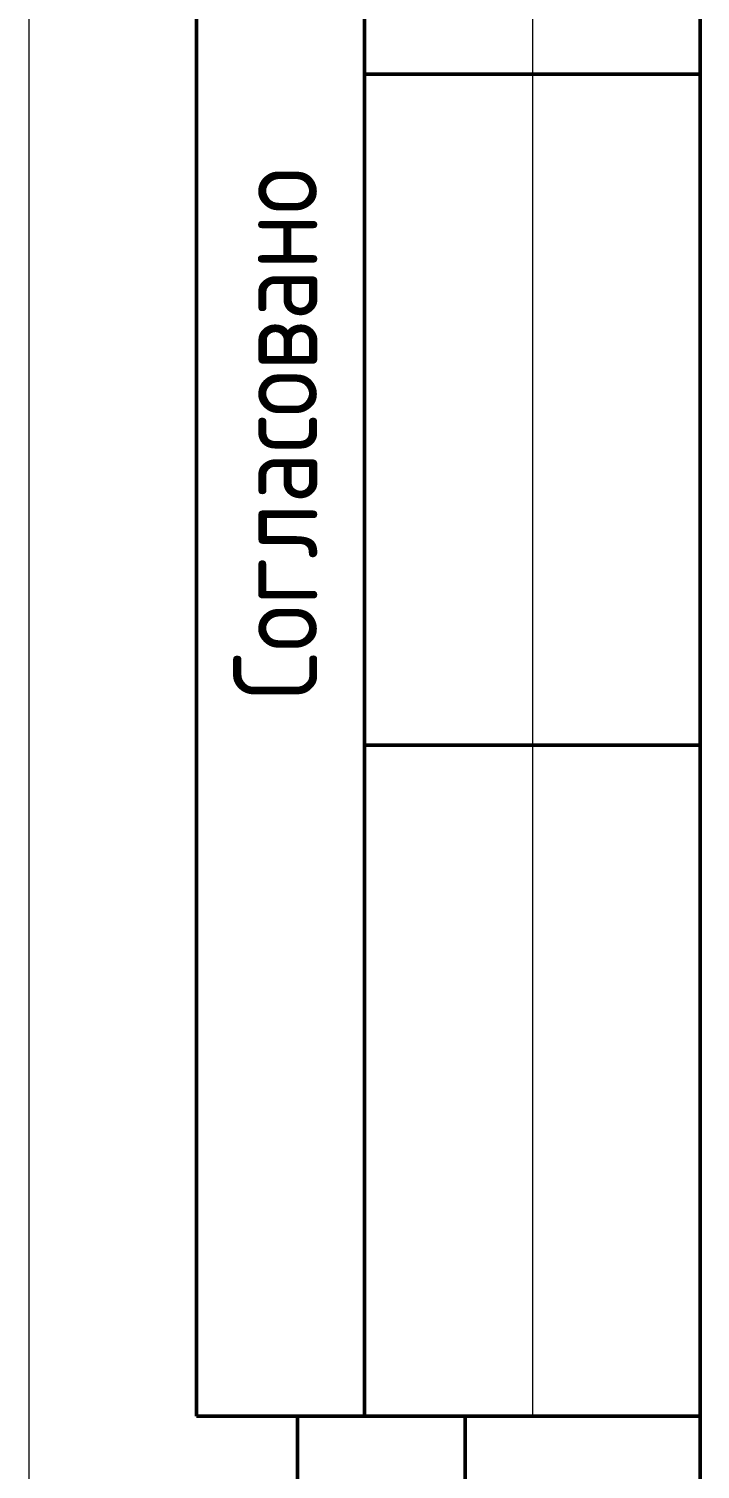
# Model space of a CAD drawing. Header units: millimetres. Extents: x -88595 to 880822, y -1054509 to -148035.
# Drawn here: x 407325 to 409325, y -327450 to -323158 of the extents above; entities that cross this region are included whole.
import ezdxf

# ---------------------------------------------------------------- set-up
doc = ezdxf.new("R2010")
doc.units = ezdxf.units.MM
doc.layers.add('Основная надпись', color=7, linetype='Continuous', lineweight=30)
doc.styles.add('$8$GOST Common', font='GOST_Common.ttf', dxfattribs={"width": 0.9, "height": 2.5})

msp = doc.modelspace()

# ---------------------------------------------------------------- linework, layer by layer
at = {"layer": 'Основная надпись', "lineweight": 20}
for p, q in [((407324.7, -306592.2), (407324.7, -336292.2)), ((408824.7, -320792.2), (408824.7, -327292.2))]:
    msp.add_line(p, q, dxfattribs=at)
at = {"layer": 'Основная надпись', "lineweight": 50}
for p, q in [((409324.7, -307092.2), (409324.7, -335792.2)), ((407824.7, -320792.2), (407824.7, -327292.2)), ((408324.7, -320792.2), (408324.7, -327292.2)), ((408324.7, -323292.2), (409324.7, -323292.2)), ((408324.7, -325292.2), (409324.7, -325292.2)), ((407824.7, -327292.2), (409324.7, -327292.2)), ((408124.7, -327292.2), (408124.7, -335792.2)), ((408124.7, -327292.2), (409324.7, -327292.2)), ((408624.7, -327292.2), (408624.7, -335792.2))]:
    msp.add_line(p, q, dxfattribs=at)

# ---------------------------------------------------------------- texts
at = {"layer": 'Основная надпись', "lineweight": 9, "insert": (407934.1, -325156.6), "char_height": 250, "width": 2157.341, "attachment_point": 1, "rotation": 90, "style": '$8$GOST Common'}
msp.add_mtext('Согласовано', dxfattribs=at)

doc.saveas('drawing.dxf')
